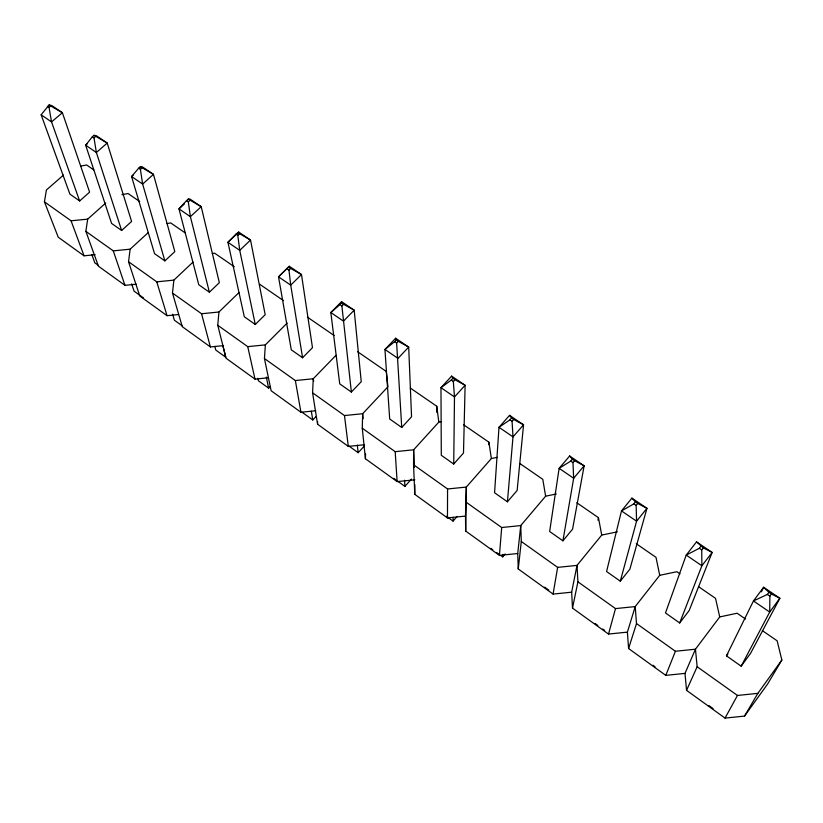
<?xml version="1.0" encoding="UTF-8"?>
<svg xmlns="http://www.w3.org/2000/svg" width="823" height="823" viewBox="0 0 823 823"><rect width="100%" height="100%" fill="white"/><g stroke="black" fill="none" stroke-linecap="round" stroke-linejoin="round"><path stroke-width="1.23" d="M497.236 457.351L491.362 458.545L466.322 487.072L465.489 516.083L447.465 517.914L447.568 488.975L413.558 464.748L413.65 449.8L438.824 422.106L441.313 421.602M447.465 517.914L414.771 494.345L414.833 484.654M761.368 591.83L763.631 587.272L768.939 592.313L767.365 594.432L753.446 600.955L769.7 612.055L779.865 598.259L771.449 594.011L769.886 596.14L769.7 612.055L741.173 666.188L726.452 655.838L753.446 600.955L763.631 587.272L779.865 598.259L750.566 653.359L741.173 666.188M446.354 516.268L453.062 521.113L453.103 517.369M453.72 464.028L454.491 396.923L453.329 381.512L454.975 379.722L465.118 385.267L463.493 453.041L453.72 464.028L441.293 455.284L440.974 387.695L451.611 376.121L465.118 385.267L454.491 396.923L440.974 387.695L451.241 380.092L452.887 378.302L451.611 376.121M414.864 479.809L397.118 481.599L365.422 458.75L365.556 453.617M365.422 458.75L362.274 428.217L362.655 413.722L387.931 386.81L386.203 371.42L357.48 351.627M556.348 493.985L545.628 496.187L520.743 525.578L517.729 553.529L499.427 555.391L465.695 531.061L466.322 487.072L447.568 488.975M364.527 444.759L348.294 446.395L317.565 424.226L317.668 421.736M317.565 424.226L312.586 392.828L313.254 378.755L335.99 355.31M488.769 444.718L488.913 442.198L463.503 424.689M315.713 410.759L300.951 412.251L271.127 390.74L264.44 358.54L265.366 344.868L287.165 323.079M499.427 555.391L501.691 527.522L466.538 502.483M500.703 555.453L502.678 556.883L502.894 554.363M507.421 501.793L513.007 436.859L512.071 421.345L513.706 419.493L523.562 424.812L517.132 490.467L507.421 501.793L494.572 492.761L498.995 427.291L509.571 415.348L523.562 424.812L513.007 436.859L498.995 427.291L509.91 419.874L511.546 418.022L509.571 415.348M268.339 377.767L254.996 379.115L226.047 358.231L217.766 325.291L218.928 312.01L238.958 292.577M223.537 345.619L210.39 346.936L182.274 326.659L172.48 293.039L173.869 280.129L193.024 262.074M617.415 531.833L601.716 535.084L577.005 565.391L571.666 592.19L553.077 594.083L518.243 568.96L521.298 541.493L520.743 525.578L501.691 527.522M178.488 314.551L167.069 315.693L139.756 295.992L128.542 261.735L130.137 249.184L148.13 232.693M136.237 284.213L124.973 285.334L98.421 266.189L85.87 231.345L87.68 219.144L105.683 203.075M95.159 254.719L84.049 255.819L58.238 237.199L44.432 201.83L46.427 189.948L63.484 175.124M553.077 594.083L557.634 567.376L521.298 541.493M562.922 540.824L573.662 478.256L572.973 462.629L574.598 460.715L584.135 465.808L572.571 529.158L562.922 540.824L549.641 531.483L559.136 468.338L569.629 455.993L584.135 465.808L573.662 478.256L559.136 468.338L570.73 461.106L572.355 459.193L569.629 455.993M679.993 573.878L676.866 571.718L659.717 575.308L635.212 606.582L627.393 632.126L608.506 634.06L572.51 608.104L577.921 581.82L577.005 565.391L557.634 567.376M597.92 520.136L598.455 517.677L576.758 502.73M620.305 581.182L636.57 521.196L636.158 505.466L637.763 503.491L646.96 508.316L629.883 569.146L620.305 581.182L606.572 571.532L621.499 510.908L631.91 498.131L646.96 508.316L636.57 521.196L621.499 510.908L633.823 503.892L635.428 501.907L631.91 498.131M608.506 634.06L615.511 608.598L635.212 606.582L636.498 623.546L628.587 648.534L665.786 675.374L684.993 673.399L695.456 649.203L719.724 616.931L737.12 613.238L745.545 619.05M679.695 622.949L701.875 565.761L712.152 552.439L696.536 541.863L686.228 555.083L665.478 612.95L679.695 622.949L689.18 610.522L712.152 552.439L703.336 547.892L696.536 541.863M665.786 675.374L675.416 651.26L695.456 649.203L697.153 666.743L686.547 690.343L725.032 718.098L744.548 716.082L767.684 683.903L781.85 660.025L777.149 640.819L762.396 630.665M725.032 718.098L737.459 695.456L757.849 693.357L781.85 660.025M744.548 716.082L757.849 693.357M302.586 357.748L290.725 285.149L278.524 276.826L289.295 266.282L301.485 274.532L312.483 347.666L302.586 357.748L291.28 349.796L278.524 276.826L289.295 266.282M41.15 114.819L49.113 104.902L51.993 105.694L62.383 112.72L89.614 192.15L79.646 200.956L69.893 194.105L41.15 114.819L51.54 121.907L79.646 200.956M726.452 655.838L727.902 653.874M703.336 547.892L701.741 549.939L701.875 565.761L686.228 555.083L699.324 548.293L700.918 546.246M92.351 136.762L85.654 145.187L111.599 223.434L121.629 230.481L131.598 221.438L107.206 143.058L96.497 135.805L94.017 135.311L92.351 136.762L93.997 137.883L96.373 152.502L121.629 230.481M502.678 556.883L505.137 553.972M138.696 168.18L131.567 176.534L154.539 253.628L164.867 260.891L174.826 251.601L153.459 174.363L142.4 166.874L140.363 166.699L138.696 168.18L140.404 169.343L142.636 184.074L164.867 260.891M453.062 521.113L457.176 516.391M397.807 481.27L404.906 486.393L411.521 479.048M186.554 200.627L178.972 208.877L198.755 284.727L209.392 292.206L219.34 282.67L201.213 206.676L189.794 198.95L188.22 199.094L186.554 200.627L188.313 201.83L190.391 216.675L209.392 292.206M401.737 427.466L411.551 416.798L408.692 347.08L395.647 338.253L384.948 349.466L389.701 419L401.737 427.466L396.635 343.068L398.291 341.339L408.692 347.08L398.013 358.375L384.948 349.466L394.618 341.71L396.274 339.971L395.647 338.253M348.304 445.593L358.159 452.691L363.972 446.436M351.38 392.057L361.246 381.687L354.178 310.189L341.576 301.66L330.836 312.524L339.724 383.857L351.38 392.057L341.884 305.95L339.93 304.623L330.836 312.524L343.448 321.135L354.178 310.189L343.541 304.263L341.596 302.946L341.576 301.66M302.226 412.364L312.761 419.967L316.094 416.479M257.856 378.302L258.401 380.771L268.637 388.158L270.314 386.46M235.985 234.154L227.93 242.291L244.318 316.762L255.284 324.478L265.201 314.674L250.521 240.049L238.732 232.065L235.985 234.154L237.806 235.388L239.73 250.346L255.284 324.478M339.93 304.623L341.596 302.946M341.884 305.95L343.541 304.263M288.966 270.067L290.632 268.442L301.485 274.532L290.725 285.149L288.966 270.067L287.083 268.792M238.732 232.065L227.93 242.291L239.73 250.346L250.521 240.049L237.652 232.57M237.806 235.388L239.472 233.804M184.383 203.919L178.972 208.877L190.391 216.675L201.213 206.676L188.22 199.094M188.313 201.83L189.979 200.287M133.377 174.918L131.567 176.534L142.636 184.074L153.459 174.363L140.363 166.699M140.404 169.343L142.07 167.851M87.464 143.624L85.654 145.187L96.373 152.502L107.206 143.058L94.017 135.311M93.997 137.883L95.674 136.433M49.041 107.402L50.717 105.992L62.383 112.72L51.54 121.907L49.041 107.402L47.436 106.311M212.262 253.607L214.597 253.165L234.298 266.734M166.956 223.619L170.7 222.92L185.319 232.991M121.897 194.691L128.069 193.539L139.663 201.522M80.551 166.123L86.641 164.991L93.812 169.929M128.542 261.735L156.761 281.836L173.869 280.129M172.48 293.039L201.563 313.748L218.928 312.01M217.766 325.291L247.744 346.637L265.366 344.868M264.44 358.54L295.354 380.555L313.254 378.755L313.645 381.296M312.586 392.828L344.487 415.553L362.655 413.722L363.159 418.66M362.274 428.217L395.194 451.673L413.65 449.8L414.36 467.31M44.432 201.83L71.056 220.79L87.68 219.144M85.87 231.345L113.276 250.871L130.137 249.184M49.113 104.902L50.717 105.992M288.75 267.166L290.632 268.442M396.274 339.971L398.291 341.339M452.887 378.302L454.975 379.722M511.546 418.022L513.706 419.493M572.355 459.193L574.598 460.715M635.428 501.907L637.763 503.491M768.939 592.313L771.449 594.011M394.618 341.71L396.635 343.068M451.241 380.092L453.329 381.512M509.91 419.874L512.071 421.345M570.73 461.106L572.973 462.629M633.823 503.892L636.158 505.466M699.324 548.293L701.741 549.939M767.365 594.432L769.886 596.14M259.801 284.316L283.534 300.662M307.411 317.122L334.138 335.537M410.286 388.014L436.746 406.243L438.824 422.106M520.146 463.719L542.789 479.325L545.628 496.187M636.272 543.746L656.003 557.336L659.717 575.308M698.809 586.84L715.526 598.362L719.724 616.931M577.921 581.82L615.511 608.598M636.498 623.546L675.416 651.26M697.153 666.743L737.459 695.456M97.886 265.047L94.82 262.846L91.816 254.544M143.48 297.926L134.056 291.126L131.649 283.863M182.12 325.774L174.363 320.188L172.593 314.242M393.744 478.348L395.77 479.809M490.817 548.334L492.792 549.754M496.753 552.603L498.728 554.033M544.661 587.149L548.735 590.091M594.947 623.402L597.858 625.501M602.714 628.998L604.648 630.397M653.03 665.272L655.026 666.712M708.973 705.609L713.109 708.593M71.056 220.79L84.049 255.819M113.276 250.871L124.973 285.334M156.761 281.836L167.069 315.693M201.563 313.748L210.39 346.936M214.854 346.421L215.801 350.063L225.759 357.233L222.724 345.176M247.744 346.637L254.996 379.115M266.323 377.109L268.637 388.158M598.455 517.677L601.716 535.084M295.354 380.555L300.951 412.251M311.331 411.222L312.761 419.967M488.913 442.198L491.362 458.545M344.487 415.553L348.294 446.395M357.316 445.078L358.159 452.691M684.993 673.399L686.547 690.343M627.393 632.126L628.587 648.534M395.194 451.673L397.118 481.599M404.577 480.231L404.906 486.393M571.666 592.19L572.51 608.104M413.558 464.748L414.771 494.345M517.729 553.529L518.243 568.96M465.489 516.083L465.695 531.061M436.746 406.243L436.807 412.488"/></g></svg>
